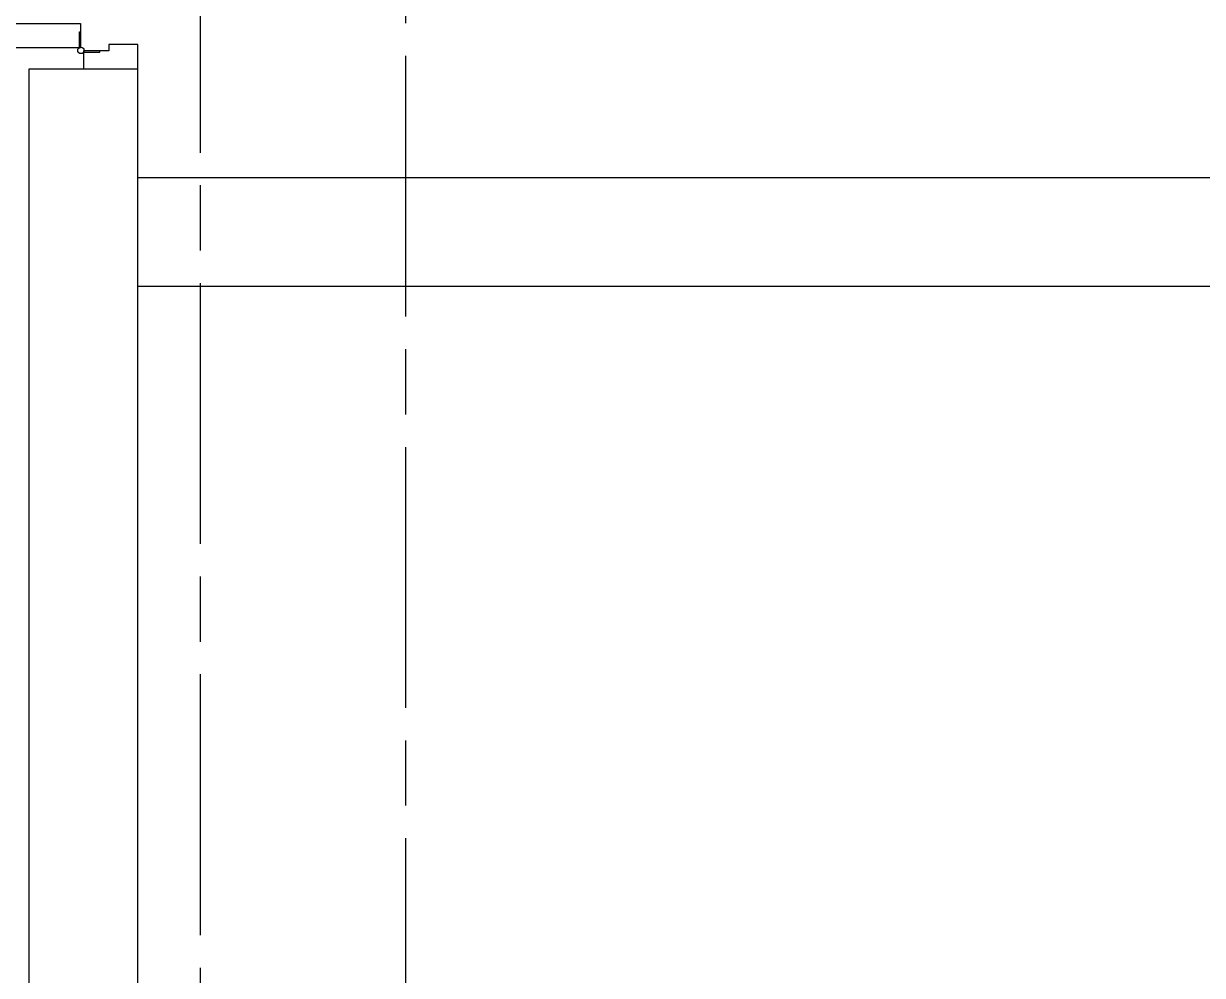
# Model space of a CAD drawing. Header units: inches. Extents: x 20 to 12921, y 15 to 10415.
# Drawn here: x 4610 to 6778, y 2546 to 4298 of the extents above; entities that cross this region are included whole.
import ezdxf

# ---------------------------------------------------------------- set-up
doc = ezdxf.new("R2010")
doc.units = ezdxf.units.IN
doc.header["$MEASUREMENT"] = 0
doc.linetypes.add('ACAD_ISO08W100', pattern=[36, 24, -3, 6, -3])
doc.layers.add('freecads.com', color=7, linetype='Continuous')

msp = doc.modelspace()

# ---------------------------------------------------------------- linework, layer by layer
at = {"color": 4, "linetype": 'ACAD_ISO08W100', "ltscale": 20}
msp.add_line((4935.3, 1180.4), (4935.3, 9266.5), dxfattribs=at)
at = {"color": 1, "linetype": 'ACAD_ISO08W100', "ltscale": 20}
msp.add_line((5312.3, 9278.7), (5312.3, 1368.2), dxfattribs=at)
for p, q in [((4619.8, 4214.7), (4819.8, 4214.7)), ((4619.8, 414.7), (4619.8, 4214.7)), ((4819.8, 414.7), (4819.8, 4214.7)), ((4819.8, 4014.7), (8319.8, 4014.7)), ((4819.8, 3814.7), (8319.8, 3814.7))]:
    msp.add_line(p, q)
at = {"layer": 'freecads.com'}
for p, q in [((3882.1, 4298.1), (4714.4, 4298.1)), ((4714.4, 4298.1), (4714.4, 4253.1)), ((4712.4, 4283.1), (4714.4, 4283.1)), ((4712.4, 4253.1), (4712.4, 4283.1)), ((4714.4, 4283.1), (4714.4, 4253.1)), ((4714.4, 4253.1), (3882.1, 4253.1)), ((4714.4, 4253.1), (4712.4, 4253.1)), ((4766.8, 4259.7), (4766.8, 4247.7)), ((4819.8, 4259.7), (4766.8, 4259.7)), ((4819.8, 4214.7), (4819.8, 4259.7)), ((4819.8, 4214.7), (4819.8, 4259.7)), ((4766.8, 4247.7), (4719.8, 4247.7)), ((4719.8, 4247.7), (4719.8, 4214.7)), ((4719.8, 4247.7), (4719.8, 4245.7)), ((4749.8, 4247.7), (4719.8, 4247.7)), ((4719.8, 4245.7), (4749.8, 4245.7)), ((4749.8, 4245.7), (4749.8, 4247.7)), ((4719.8, 4214.7), (4819.8, 4214.7))]:
    msp.add_line(p, q, dxfattribs=at)
msp.add_circle((4715.4, 4248.7), 6, dxfattribs=at)

doc.saveas('drawing.dxf')
